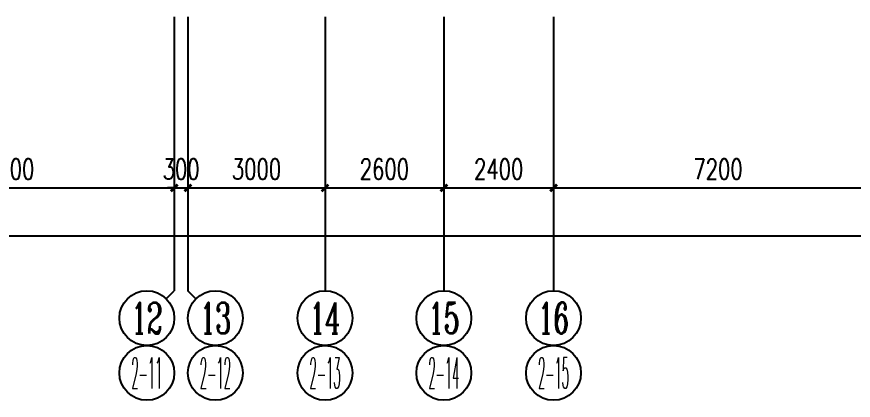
# Model space of a CAD drawing. Extents: x -6243262 to 3079315, y -2914302 to 172723.
# Drawn here: x -2457627 to -2439318, y -1016897 to -1008497 of the extents above; entities that cross this region are included whole.
import ezdxf
from ezdxf.enums import TextEntityAlignment as Align

# ---------------------------------------------------------------- set-up
doc = ezdxf.new("R2010")
doc.units = 0
doc.header["$LTSCALE"] = 1000
doc.layers.add('AXIS', color=3, linetype='Continuous')
doc.layers.add('AXIS_TEXT', color=7, linetype='Continuous')
doc.styles.add('_TCH_AXIS', font='COMPLEX', dxfattribs={"bigfont": 'GBCBIG'})
doc.styles.add('_TCH_DIM_T3', font='SIMPLEX', dxfattribs={"width": 0.705882, "bigfont": 'GBCBIG'})
doc.styles.add('COMPLEX', font='COMPLEX')
doc.dimstyles.new('_TCH_ARCH&&150', dxfattribs={"dimtxt": 446.25, "dimasz": 150, "dimexe": 375, "dimexo": 450, "dimgap": 189.375, "dimtad": 1, "dimdec": 0, "dimzin": 0, "dimdsep": 46, "dimtxsty": '_TCH_DIM_T3', "dimblk": 'ARCHTICK', "dimcen": 0.09, "dimclrt": 7, "dimazin": 2, "dimtfac": 1, "dimtdec": 0, "dimtix": 1, "dimtmove": 2, "dimatfit": 3, "dimfxl": 0, "dimtolj": 1, "dimtzin": 0, "dimarcsym": 0})

# ---------------------------------------------------------------- blocks, each defined once
blk = doc.blocks.new('_ArchTick')
at = {"color": 0, "linetype": 'ByBlock', "const_width": 0.4}
blk.add_lwpolyline([(-0.5, -0.5), (0.5, 0.5)], dxfattribs=at)
blk = doc.blocks.new('*D423')
at = {"layer": 'AXIS', "color": 0, "lineweight": -2, "transparency": 16777216}
for p, q in [((1160029, -1149834), (1160029, -1154259)), ((1234029, -1149834), (1234029, -1154259)), ((1160029, -1153884), (1234029, -1153884))]:
    blk.add_line(p, q, dxfattribs=at)
at = {"layer": 'Defpoints', "color": 0, "transparency": 16777216}
for p in [(1160029, -1149384), (1234029, -1149384), (1234029, -1153884)]:
    blk.add_point(p, dxfattribs=at)
at = {"layer": 'AXIS', "color": 0, "lineweight": -2, "transparency": 16777216, "xscale": 150, "yscale": 150, "zscale": 150, "rotation": 180}
blk.add_blockref('_ArchTick', (1160029, -1153884), dxfattribs=at)
at = {"layer": 'AXIS', "color": 0, "lineweight": -2, "transparency": 16777216, "xscale": 150, "yscale": 150, "zscale": 150}
blk.add_blockref('_ArchTick', (1234029, -1153884), dxfattribs=at)
at = {"layer": 'AXIS', "color": 7, "transparency": 16777216, "insert": (1197029, -1153472), "char_height": 446.2, "attachment_point": 5, "style": '_TCH_DIM_T3'}
blk.add_mtext('\\A1;74000', dxfattribs=at)
blk = doc.blocks.new('*D432')
at = {"layer": 'AXIS', "color": 0, "lineweight": -2, "transparency": 16777216}
for p, q in [((1203229, -1149534), (1203229, -1153209)), ((1210429, -1149534), (1210429, -1153209)), ((1203229, -1152834), (1210429, -1152834))]:
    blk.add_line(p, q, dxfattribs=at)
at = {"layer": 'Defpoints', "color": 0, "transparency": 16777216}
for p in [(1203229, -1149084), (1210429, -1149084), (1210429, -1152834)]:
    blk.add_point(p, dxfattribs=at)
at = {"layer": 'AXIS', "color": 0, "lineweight": -2, "transparency": 16777216, "xscale": 150, "yscale": 150, "zscale": 150, "rotation": 180}
blk.add_blockref('_ArchTick', (1203229, -1152834), dxfattribs=at)
at = {"layer": 'AXIS', "color": 0, "lineweight": -2, "transparency": 16777216, "xscale": 150, "yscale": 150, "zscale": 150}
blk.add_blockref('_ArchTick', (1210429, -1152834), dxfattribs=at)
at = {"layer": 'AXIS', "color": 7, "transparency": 16777216, "insert": (1206829, -1152422), "char_height": 446.2, "attachment_point": 5, "style": '_TCH_DIM_T3'}
blk.add_mtext('\\A1;7200', dxfattribs=at)
blk = doc.blocks.new('*D433')
at = {"layer": 'AXIS', "color": 0, "lineweight": -2, "transparency": 16777216}
for p, q in [((1210429, -1149534), (1210429, -1153209)), ((1210729, -1149534), (1210729, -1153209)), ((1210429, -1152834), (1210279, -1152834)), ((1210429, -1152834), (1210729, -1152834)), ((1210729, -1152834), (1210879, -1152834))]:
    blk.add_line(p, q, dxfattribs=at)
at = {"layer": 'Defpoints', "color": 0, "transparency": 16777216}
for p in [(1210429, -1149084), (1210729, -1149084), (1210729, -1152834)]:
    blk.add_point(p, dxfattribs=at)
at = {"layer": 'AXIS', "color": 0, "lineweight": -2, "transparency": 16777216, "xscale": 150, "yscale": 150, "zscale": 150}
blk.add_blockref('_ArchTick', (1210429, -1152834), dxfattribs=at)
at = {"layer": 'AXIS', "color": 0, "lineweight": -2, "transparency": 16777216, "xscale": 150, "yscale": 150, "zscale": 150, "rotation": 180}
blk.add_blockref('_ArchTick', (1210729, -1152834), dxfattribs=at)
at = {"layer": 'AXIS', "color": 7, "transparency": 16777216, "insert": (1210579, -1152422), "char_height": 446.2, "attachment_point": 5, "style": '_TCH_DIM_T3'}
blk.add_mtext('\\A1;300', dxfattribs=at)
blk = doc.blocks.new('*D434')
at = {"layer": 'AXIS', "color": 0, "lineweight": -2, "transparency": 16777216}
for p, q in [((1210729, -1149534), (1210729, -1153209)), ((1213729, -1149534), (1213729, -1153209)), ((1210729, -1152834), (1213729, -1152834))]:
    blk.add_line(p, q, dxfattribs=at)
at = {"layer": 'Defpoints', "color": 0, "transparency": 16777216}
for p in [(1210729, -1149084), (1213729, -1149084), (1213729, -1152834)]:
    blk.add_point(p, dxfattribs=at)
at = {"layer": 'AXIS', "color": 0, "lineweight": -2, "transparency": 16777216, "xscale": 150, "yscale": 150, "zscale": 150, "rotation": 180}
blk.add_blockref('_ArchTick', (1210729, -1152834), dxfattribs=at)
at = {"layer": 'AXIS', "color": 0, "lineweight": -2, "transparency": 16777216, "xscale": 150, "yscale": 150, "zscale": 150}
blk.add_blockref('_ArchTick', (1213729, -1152834), dxfattribs=at)
at = {"layer": 'AXIS', "color": 7, "transparency": 16777216, "insert": (1212229, -1152422), "char_height": 446.2, "attachment_point": 5, "style": '_TCH_DIM_T3'}
blk.add_mtext('\\A1;3000', dxfattribs=at)
blk = doc.blocks.new('*D435')
at = {"layer": 'AXIS', "color": 0, "lineweight": -2, "transparency": 16777216}
for p, q in [((1213729, -1149534), (1213729, -1153209)), ((1216329, -1149534), (1216329, -1153209)), ((1213729, -1152834), (1216329, -1152834))]:
    blk.add_line(p, q, dxfattribs=at)
at = {"layer": 'Defpoints', "color": 0, "transparency": 16777216}
for p in [(1213729, -1149084), (1216329, -1149084), (1216329, -1152834)]:
    blk.add_point(p, dxfattribs=at)
at = {"layer": 'AXIS', "color": 0, "lineweight": -2, "transparency": 16777216, "xscale": 150, "yscale": 150, "zscale": 150, "rotation": 180}
blk.add_blockref('_ArchTick', (1213729, -1152834), dxfattribs=at)
at = {"layer": 'AXIS', "color": 0, "lineweight": -2, "transparency": 16777216, "xscale": 150, "yscale": 150, "zscale": 150}
blk.add_blockref('_ArchTick', (1216329, -1152834), dxfattribs=at)
at = {"layer": 'AXIS', "color": 7, "transparency": 16777216, "insert": (1215029, -1152422), "char_height": 446.2, "attachment_point": 5, "style": '_TCH_DIM_T3'}
blk.add_mtext('\\A1;2600', dxfattribs=at)
blk = doc.blocks.new('*D436')
at = {"layer": 'AXIS', "color": 0, "lineweight": -2, "transparency": 16777216}
for p, q in [((1216329, -1149534), (1216329, -1153209)), ((1218729, -1149534), (1218729, -1153209)), ((1216329, -1152834), (1218729, -1152834))]:
    blk.add_line(p, q, dxfattribs=at)
at = {"layer": 'Defpoints', "color": 0, "transparency": 16777216}
for p in [(1216329, -1149084), (1218729, -1149084), (1218729, -1152834)]:
    blk.add_point(p, dxfattribs=at)
at = {"layer": 'AXIS', "color": 0, "lineweight": -2, "transparency": 16777216, "xscale": 150, "yscale": 150, "zscale": 150, "rotation": 180}
blk.add_blockref('_ArchTick', (1216329, -1152834), dxfattribs=at)
at = {"layer": 'AXIS', "color": 0, "lineweight": -2, "transparency": 16777216, "xscale": 150, "yscale": 150, "zscale": 150}
blk.add_blockref('_ArchTick', (1218729, -1152834), dxfattribs=at)
at = {"layer": 'AXIS', "color": 7, "transparency": 16777216, "insert": (1217529, -1152422), "char_height": 446.2, "attachment_point": 5, "style": '_TCH_DIM_T3'}
blk.add_mtext('\\A1;2400', dxfattribs=at)
blk = doc.blocks.new('*D437')
at = {"layer": 'AXIS', "color": 0, "lineweight": -2, "transparency": 16777216}
for p, q in [((1218729, -1149534), (1218729, -1153209)), ((1225929, -1149534), (1225929, -1153209)), ((1218729, -1152834), (1225929, -1152834))]:
    blk.add_line(p, q, dxfattribs=at)
at = {"layer": 'Defpoints', "color": 0, "transparency": 16777216}
for p in [(1218729, -1149084), (1225929, -1149084), (1225929, -1152834)]:
    blk.add_point(p, dxfattribs=at)
at = {"layer": 'AXIS', "color": 0, "lineweight": -2, "transparency": 16777216, "xscale": 150, "yscale": 150, "zscale": 150, "rotation": 180}
blk.add_blockref('_ArchTick', (1218729, -1152834), dxfattribs=at)
at = {"layer": 'AXIS', "color": 0, "lineweight": -2, "transparency": 16777216, "xscale": 150, "yscale": 150, "zscale": 150}
blk.add_blockref('_ArchTick', (1225929, -1152834), dxfattribs=at)
at = {"layer": 'AXIS', "color": 7, "transparency": 16777216, "insert": (1222329, -1152422), "char_height": 446.2, "attachment_point": 5, "style": '_TCH_DIM_T3'}
blk.add_mtext('\\A1;7200', dxfattribs=at)
blk = doc.blocks.new('_AXISO')
at = {"color": 0}
blk.add_circle((0, 0), 0.5, dxfattribs=at)
at = {"layer": 'AXIS_TEXT', "color": 0, "style": 'COMPLEX', "width": 1.041667}
blk.add_attdef('A', text='', height=0.56, dxfattribs=at).set_placement((-0.25, -0.28), (0.25, -0.28), align=Align.FIT)
blk = doc.blocks.new('43242')
at = {"layer": 'AXIS', "color": 8}
for p, q in [((1210428.8, -1149084.4), (1210428.8, -1155084.4)), ((1210728.8, -1149084.4), (1210728.8, -1155084.4)), ((1213728.8, -1149084.4), (1213728.8, -1155084.4)), ((1216328.8, -1149084.4), (1216328.8, -1155084.4)), ((1218728.8, -1149084.4), (1218728.8, -1155084.4)), ((1210253, -1155260.1), (1210428.8, -1155084.4)), ((1210904.5, -1155260.1), (1210728.8, -1155084.4))]:
    blk.add_line(p, q, dxfattribs=at)
for centre in [(1209828.8, -1156884.4), (1211328.8, -1156884.4), (1213728.8, -1156884.4), (1216328.8, -1156884.4), (1218728.8, -1156884.4)]:
    blk.add_circle(centre, 600, dxfattribs=at)
ref = blk.add_blockref('_AXISO', (1209828.8, -1155684.4), dxfattribs=dict(at, xscale=1200, yscale=1200, zscale=1200))
ref.add_attrib('A', '12', dxfattribs={"layer": 'AXIS_TEXT', "color": 8, "height": 678.82, "style": '_TCH_AXIS', "width": 0.724138}).set_placement((1209489.4, -1156023.8), (1210168.2, -1156023.8), align=Align.FIT)
ref = blk.add_blockref('_AXISO', (1211328.8, -1155684.4), dxfattribs=dict(at, xscale=1200, yscale=1200, zscale=1200))
ref.add_attrib('A', '13', dxfattribs={"layer": 'AXIS_TEXT', "color": 8, "height": 678.82, "style": '_TCH_AXIS', "width": 0.724138}).set_placement((1210989.4, -1156023.8), (1211668.2, -1156023.8), align=Align.FIT)
ref = blk.add_blockref('_AXISO', (1213728.8, -1155684.4), dxfattribs=dict(at, xscale=1200, yscale=1200, zscale=1200))
ref.add_attrib('A', '14', dxfattribs={"layer": 'AXIS_TEXT', "color": 8, "height": 678.82, "style": '_TCH_AXIS', "width": 0.677419}).set_placement((1213389.4, -1156023.8), (1214068.2, -1156023.8), align=Align.FIT)
ref = blk.add_blockref('_AXISO', (1216328.8, -1155684.4), dxfattribs=dict(at, xscale=1200, yscale=1200, zscale=1200))
ref.add_attrib('A', '15', dxfattribs={"layer": 'AXIS_TEXT', "color": 8, "height": 678.82, "style": '_TCH_AXIS', "width": 0.724138}).set_placement((1215989.4, -1156023.8), (1216668.2, -1156023.8), align=Align.FIT)
ref = blk.add_blockref('_AXISO', (1218728.8, -1155684.4), dxfattribs=dict(at, xscale=1200, yscale=1200, zscale=1200))
ref.add_attrib('A', '16', dxfattribs={"layer": 'AXIS_TEXT', "color": 8, "height": 678.82, "style": '_TCH_AXIS', "width": 0.724138}).set_placement((1218389.4, -1156023.8), (1219068.2, -1156023.8), align=Align.FIT)
at = {"layer": 'AXIS', "color": 7, "style": '_TCH_AXIS'}
for s, width, p, p2 in [('2-11', 0.3, (1209489.4, -1157223.8), (1210168.2, -1157223.8)), ('2-12', 0.28, (1210989.4, -1157223.8), (1211668.2, -1157223.8)), ('2-13', 0.28, (1213389.4, -1157223.8), (1214068.2, -1157223.8)), ('2-14', 0.272727, (1215989.4, -1157223.8), (1216668.2, -1157223.8)), ('2-15', 0.28, (1218389.4, -1157223.8), (1219068.2, -1157223.8))]:
    blk.add_text(s, height=678.82, dxfattribs=dict(at, width=width)).set_placement(p, p2, align=Align.FIT)
at = {"layer": 'AXIS', "color": 8}
for p1, p2, distance, picture, middle in [((1203228.8, -1149084.4), (1210428.8, -1149084.4), -3750, '*D432', (1206828.8, -1152421.9)), ((1210428.8, -1149084.4), (1210728.8, -1149084.4), -3750, '*D433', (1210578.8, -1152421.9)), ((1210728.8, -1149084.4), (1213728.8, -1149084.4), -3750, '*D434', (1212228.8, -1152421.9)), ((1213728.8, -1149084.4), (1216328.8, -1149084.4), -3750, '*D435', (1215028.8, -1152421.9)), ((1216328.8, -1149084.4), (1218728.8, -1149084.4), -3750, '*D436', (1217528.8, -1152421.9)), ((1218728.8, -1149084.4), (1225928.8, -1149084.4), -3750, '*D437', (1222328.8, -1152421.9)), ((1160028.8, -1149384.4), (1234028.8, -1149384.4), -4500, '*D423', (1197028.8, -1153471.9))]:
    dim = blk.add_aligned_dim(p1=p1, p2=p2, distance=distance, dimstyle='_TCH_ARCH&&150', dxfattribs=at)
    dim.commit()
    dim.dimension.update_dxf_attribs({"geometry": picture, "text_midpoint": middle})

msp = doc.modelspace()

# ---------------------------------------------------------------- block references
msp.add_blockref('43242', (-3664607.8, 140587.5))

doc.saveas('drawing.dxf')
